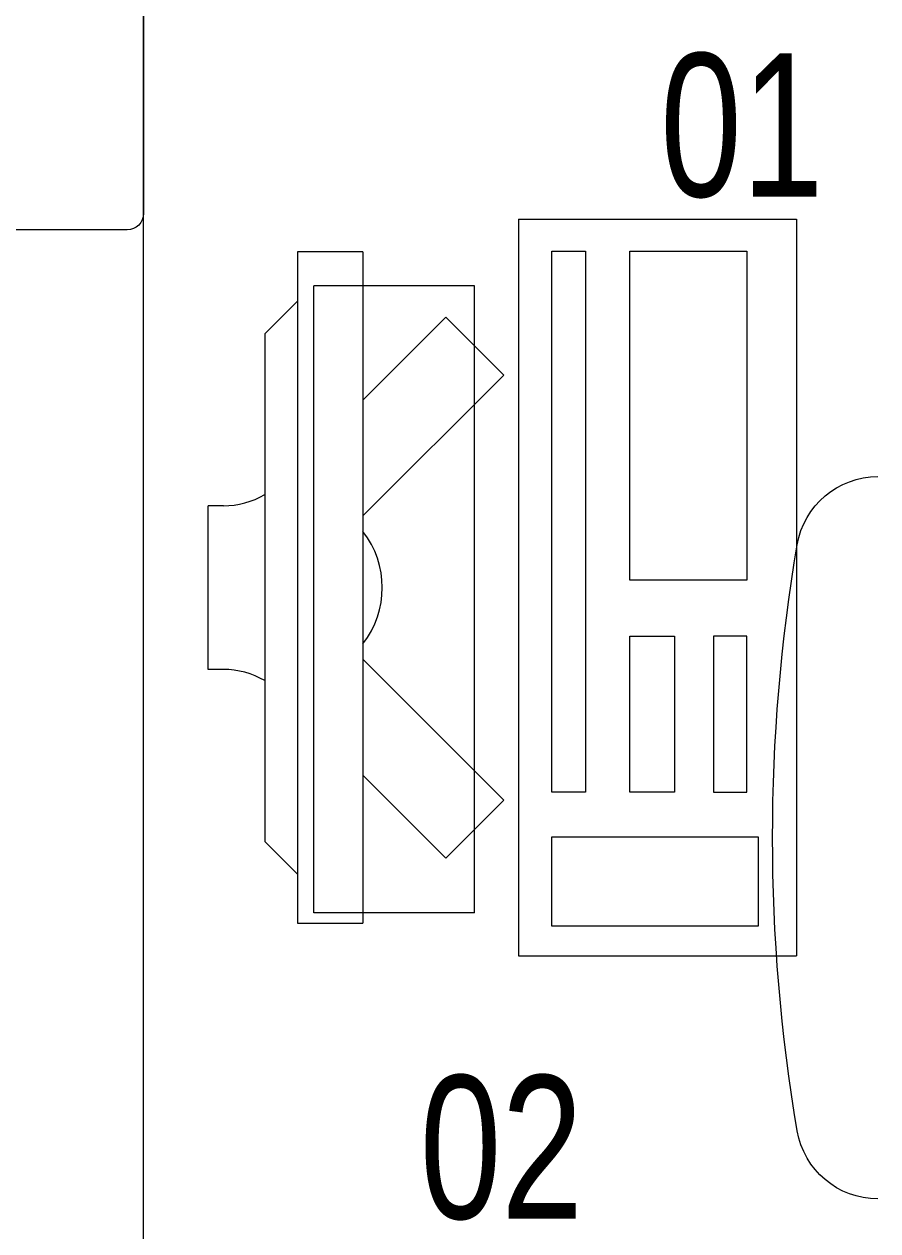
# Model space of a CAD drawing. Header units: millimetres. Extents: x -160614 to 59925, y -157025 to 0.
# Drawn here: x -52786 to -52264, y -99969 to -99232 of the extents above; entities that cross this region are included whole.
import ezdxf

# ---------------------------------------------------------------- set-up
doc = ezdxf.new("R2010")
doc.units = ezdxf.units.MM
doc.header["$LTSCALE"] = 8
doc.layers.get('0').update_dxf_attribs({"color": 9, "lineweight": 5})
for name, color, linetype, lineweight in [('72_EGR_EQP_TAG', 9, 'Continuous', 5), ('LOADING', 9, 'Continuous', 5), ('SANIT', 9, 'Continuous', 5), ('Walls', 9, 'Continuous', 5)]:
    doc.layers.add(name, color=color, linetype=linetype, lineweight=lineweight)
doc.layers.get('0').off()
doc.layers.get('0').freeze()
doc.styles.add('X3G_ENTITY_257CFD', font='swisscl.ttf', dxfattribs={"height": 200})

# ---------------------------------------------------------------- blocks, each defined once
blk = doc.blocks.new('WC manta')
at = {"layer": 'SANIT'}
for p, q in [((-0.12, 0.19), (0.41, 0.19)), ((-0.13, 0.18), (-0.13, -0.18)), ((0.109, 0.18), (0.109, -0.18)), ((0.239, 0.13), (0.41, 0.13)), ((0.209, 0.1), (0.209, -0.1)), ((0.229, 0.1), (0.229, -0.1)), ((0.05, 0.09), (0.05, -0.09)), ((0.29554, 0.05099), (0.35809, 0.03932)), ((-0.18, 0), (0.65, 0)), ((0.29554, -0.05099), (0.35809, -0.03932)), ((0.239, -0.13), (0.41, -0.13)), ((-0.12, -0.19), (0.41, -0.19))]:
    blk.add_line(p, q, dxfattribs=at)
for centre, radius in [((0.159, 0.07525), 0.01), ((-0.04, 0), 0.02), ((0.159, -0.07525), 0.01)]:
    blk.add_circle(centre, radius, dxfattribs=at)
for centre, radius, start, end in [((-0.12, 0.18), 0.01, 90, 180), ((-0.05, 0.09), 0.1, 0, 90), ((0.119, 0.18), 0.01, 90, 180), ((0.41, 0), 0.19, 270, 90), ((0.239, 0.1), 0.03, 90, 180), ((0.259, 0.1), 0.03, 90, 180), ((0.31466, 0), 0.13, 270, 90), ((0.41, 0), 0.13, 270, 90), ((0.28821, 0.01167), 0.04, 79.42885, 141.52497), ((0.32714, 0.00441), 0.04, 79.42885, 166.41759), ((0.35075, 0), 0.04, 280.57115, 79.42885), ((0.30289, 0), 0.05876, 141.52497, 218.47503), ((0.34538, 0), 0.05876, 166.41759, 193.58241), ((0.32714, -0.00441), 0.04, 193.58241, 280.57115), ((0.28821, -0.01167), 0.04, 218.47503, 280.57115), ((-0.05, -0.09), 0.1, 270, 0), ((0.239, -0.1), 0.03, 180, 270), ((0.259, -0.1), 0.03, 180, 270), ((-0.12, -0.18), 0.01, 180, 270), ((0.119, -0.18), 0.01, 180, 270)]:
    blk.add_arc(centre, radius, start, end, dxfattribs=at)
blk = doc.blocks.new('ITCWLS1-P')
at = {"layer": 'LOADING'}
for p, q in [((-0.17, 0.45), (-0.17, 0)), ((-0.17, 0.45), (0, 0.45)), ((0, 0.45), (0, 0)), ((-0.26509, 0.43, 0), (-0.30509, 0.43, 0)), ((-0.30509, 0.43, 0), (-0.30509, 0.02, 0)), ((-0.26509, 0.43, 0), (-0.26509, 0.02, 0)), ((-0.14957, 0.43047), (-0.12914, 0.43047)), ((-0.12914, 0.43047), (-0.12914, 0.40893)), ((-0.197, 0.40939), (-0.295, 0.40939)), ((-0.295, 0.02639), (-0.295, 0.40939)), ((-0.197, 0.02639), (-0.197, 0.40939)), ((-0.32509, 0.38, 0), (-0.30509, 0.4, 0)), ((-0.32509, 0.38, 0), (-0.32509, 0.07, 0)), ((-0.35032, 0.275), (-0.35961, 0.275)), ((-0.35961, 0.175), (-0.35961, 0.275)), ((-0.35032, 0.175), (-0.35961, 0.175)), ((-0.32509, 0.07, 0), (-0.30509, 0.05, 0)), ((-0.197, 0.02639), (-0.295, 0.02639)), ((-0.30509, 0.02, 0), (-0.26509, 0.02, 0)), ((-0.17, 0), (0, 0))]:
    blk.add_line(p, q, dxfattribs=at)
at = {"layer": 'LOADING', "extrusion": (2.48281e-10, 3.18408e-10, -1)}
for p, q in [((-0.26509, 0.33952), (-0.21443, 0.39019)), ((-0.17907, 0.35483), (-0.21443, 0.39019)), ((-0.26509, 0.26881), (-0.17907, 0.35483))]:
    blk.add_line(p, q, dxfattribs=at)
at = {"layer": 'LOADING', "extrusion": (2.48281e-10, -3.18408e-10, -1)}
for p, q in [((-0.26509, 0.18119), (-0.17907, 0.09517)), ((-0.26509, 0.11048), (-0.21443, 0.05981)), ((-0.17907, 0.09517), (-0.21443, 0.05981))]:
    blk.add_line(p, q, dxfattribs=at)
at = {"layer": 'LOADING'}
for points in [[(-0.12914, 0.40893), (-0.12914, 0.09996), (-0.14957, 0.09996), (-0.14957, 0.43047)], [(-0.14957, 0.09997), (-0.14957, 0.09997), (-0.14957, 0.09997), (-0.14957, 0.09997), (-0.14957, 0.09997), (-0.14957, 0.09997), (-0.14957, 0.09997), (-0.14957, 0.09997), (-0.14957, 0.09997)], [(-0.14957, 0.09997), (-0.14957, 0.09997), (-0.14957, 0.09997), (-0.14957, 0.09997), (-0.14957, 0.09997), (-0.14957, 0.09997), (-0.14957, 0.09997), (-0.14957, 0.09997), (-0.14957, 0.09997), (-0.14957, 0.09997), (-0.14957, 0.09997), (-0.14957, 0.09997), (-0.14957, 0.09997), (-0.14957, 0.09997), (-0.14957, 0.09997), (-0.14957, 0.09997), (-0.14957, 0.09997), (-0.14957, 0.09997)], [(-0.14957, 0.09996), (-0.14957, 0.09996), (-0.14957, 0.09996), (-0.14957, 0.09996), (-0.14957, 0.09996), (-0.14957, 0.09996), (-0.14957, 0.09996), (-0.14957, 0.09996), (-0.14957, 0.09996), (-0.14957, 0.09996)], [(-0.14957, 0.09996), (-0.14957, 0.09996), (-0.14957, 0.09996), (-0.14957, 0.09996), (-0.14957, 0.09996), (-0.14957, 0.09996), (-0.14957, 0.09996)], [(-0.14957, 0.09997), (-0.14957, 0.09997), (-0.14957, 0.09997), (-0.14957, 0.09997), (-0.14957, 0.09997), (-0.14957, 0.09997), (-0.14957, 0.09997), (-0.14957, 0.09997), (-0.14957, 0.09997), (-0.14957, 0.09997)], [(-0.14957, 0.09997), (-0.14957, 0.09997), (-0.14957, 0.09997), (-0.14957, 0.09997), (-0.14957, 0.09997), (-0.14957, 0.09997), (-0.14957, 0.09997), (-0.14957, 0.09997), (-0.14957, 0.09997), (-0.14957, 0.09997), (-0.14957, 0.09997), (-0.14957, 0.09997), (-0.14957, 0.09997), (-0.14957, 0.09997), (-0.14957, 0.09997)], [(-0.14957, 0.09997), (-0.14957, 0.09997), (-0.14957, 0.09997), (-0.14957, 0.09997), (-0.14957, 0.09997), (-0.14957, 0.09997), (-0.14957, 0.09997), (-0.14957, 0.09997), (-0.14957, 0.09997), (-0.14957, 0.09997)], [(-0.14957, 0.09997), (-0.14957, 0.09997), (-0.14957, 0.09997), (-0.14957, 0.09997), (-0.14957, 0.09997), (-0.14957, 0.09997), (-0.14957, 0.09997), (-0.14957, 0.09997), (-0.14957, 0.09997), (-0.14957, 0.09997)], [(-0.14957, 0.09996), (-0.14957, 0.09996), (-0.14957, 0.09996), (-0.14957, 0.09996), (-0.14957, 0.09996), (-0.14957, 0.09996), (-0.14957, 0.09996), (-0.14957, 0.09996), (-0.14957, 0.09996), (-0.14957, 0.09996), (-0.14957, 0.09996), (-0.14957, 0.09996), (-0.14957, 0.09996), (-0.14957, 0.09996), (-0.14957, 0.09996), (-0.14957, 0.09996), (-0.14957, 0.09996), (-0.14957, 0.09996), (-0.14957, 0.09997), (-0.14957, 0.09997), (-0.14957, 0.09997), (-0.14957, 0.09997), (-0.14957, 0.09997), (-0.14957, 0.09997), (-0.14957, 0.09997), (-0.14957, 0.09997), (-0.14957, 0.09997), (-0.14957, 0.09997), (-0.14957, 0.09997), (-0.14957, 0.09997), (-0.14957, 0.09997), (-0.14957, 0.09997), (-0.14956, 0.09997), (-0.14956, 0.09997), (-0.14956, 0.09997), (-0.14956, 0.09996), (-0.14956, 0.09996), (-0.14956, 0.09996), (-0.14956, 0.09996), (-0.14956, 0.09996), (-0.14956, 0.09996), (-0.14956, 0.09996), (-0.14956, 0.09996), (-0.14956, 0.09996), (-0.14956, 0.09996), (-0.14956, 0.09996), (-0.14956, 0.09996), (-0.14956, 0.09996), (-0.14957, 0.09996), (-0.14957, 0.09996), (-0.14957, 0.09996), (-0.14957, 0.09996), (-0.14957, 0.09996), (-0.14957, 0.09996)], [(-0.14957, 0.09996), (-0.14957, 0.09996), (-0.14957, 0.09996), (-0.14957, 0.09996), (-0.14957, 0.09996), (-0.14957, 0.09996), (-0.14957, 0.09996), (-0.14957, 0.09996), (-0.14957, 0.09996), (-0.14957, 0.09996), (-0.14957, 0.09997), (-0.14957, 0.09997), (-0.14957, 0.09997), (-0.14957, 0.09996), (-0.14957, 0.09996), (-0.14957, 0.09996), (-0.14957, 0.09996), (-0.14957, 0.09996), (-0.14957, 0.09996), (-0.14957, 0.09997), (-0.14957, 0.09997), (-0.14957, 0.09997), (-0.14957, 0.09997), (-0.14957, 0.09997), (-0.14957, 0.09997), (-0.14957, 0.09997), (-0.14957, 0.09997), (-0.14957, 0.09997), (-0.14957, 0.09997), (-0.14957, 0.09997), (-0.14957, 0.09997), (-0.14957, 0.09997), (-0.14957, 0.09997), (-0.14957, 0.09997), (-0.14957, 0.09997), (-0.14957, 0.09997), (-0.14957, 0.09997), (-0.14957, 0.09997), (-0.14957, 0.09997), (-0.14957, 0.09997), (-0.14957, 0.09997), (-0.14957, 0.09997), (-0.14957, 0.09997), (-0.14957, 0.09997), (-0.14957, 0.09997), (-0.14957, 0.09997), (-0.14957, 0.09997), (-0.14957, 0.09997), (-0.14957, 0.09997), (-0.14957, 0.09997), (-0.14957, 0.09997), (-0.14957, 0.09997), (-0.14957, 0.09997), (-0.14957, 0.09997), (-0.14957, 0.09997), (-0.14957, 0.09997), (-0.14957, 0.09997), (-0.14957, 0.09997), (-0.14957, 0.09997), (-0.14957, 0.09997), (-0.14957, 0.09997), (-0.14957, 0.09997), (-0.14957, 0.09997), (-0.14957, 0.09997), (-0.14957, 0.09997), (-0.14957, 0.09997), (-0.14957, 0.09997), (-0.14957, 0.09997), (-0.14957, 0.09997), (-0.14957, 0.09997), (-0.14957, 0.09997), (-0.14957, 0.09997), (-0.14957, 0.09997), (-0.14957, 0.09997), (-0.14957, 0.09997), (-0.14957, 0.09997), (-0.14957, 0.09997), (-0.14957, 0.09997), (-0.14957, 0.09997), (-0.14957, 0.09997), (-0.14956, 0.09997), (-0.14957, 0.09997), (-0.14957, 0.09997), (-0.14957, 0.09997), (-0.14957, 0.09997), (-0.14956, 0.09997), (-0.14957, 0.09997), (-0.14957, 0.09997), (-0.14957, 0.09997), (-0.14957, 0.09997), (-0.14957, 0.09997), (-0.14957, 0.09997), (-0.14957, 0.09997), (-0.14957, 0.09997), (-0.14957, 0.09997), (-0.14957, 0.09997), (-0.14956, 0.09997), (-0.14957, 0.09996), (-0.14957, 0.09996), (-0.14957, 0.09996), (-0.14956, 0.09996), (-0.14957, 0.09996), (-0.14957, 0.09996), (-0.14957, 0.09996), (-0.14957, 0.09996), (-0.14957, 0.09996), (-0.14957, 0.09996), (-0.14957, 0.09996), (-0.14957, 0.09996), (-0.14957, 0.09996), (-0.14957, 0.09996)], [(-0.14957, 0.09996), (-0.14957, 0.09996), (-0.14957, 0.09996), (-0.14957, 0.09996), (-0.14957, 0.09996), (-0.14957, 0.09996), (-0.14957, 0.09996), (-0.14957, 0.09996)], [(-0.14957, 0.09996), (-0.14957, 0.09996), (-0.14957, 0.09996), (-0.14957, 0.09996), (-0.14957, 0.09996), (-0.14957, 0.09996), (-0.14957, 0.09996), (-0.14957, 0.09996), (-0.14957, 0.09996), (-0.14957, 0.09996), (-0.14957, 0.09996), (-0.14957, 0.09996), (-0.14957, 0.09996), (-0.14957, 0.09996), (-0.14957, 0.09996), (-0.14957, 0.09996), (-0.14957, 0.09996), (-0.14957, 0.09996), (-0.14957, 0.09996), (-0.14957, 0.09996), (-0.14957, 0.09996), (-0.14957, 0.09996), (-0.14957, 0.09996), (-0.14957, 0.09996), (-0.14957, 0.09996), (-0.14957, 0.09996), (-0.14957, 0.09996), (-0.14957, 0.09996), (-0.14957, 0.09996), (-0.14957, 0.09996), (-0.14957, 0.09996), (-0.14957, 0.09996), (-0.14957, 0.09996), (-0.14957, 0.09996), (-0.14957, 0.09996), (-0.14957, 0.09996), (-0.14957, 0.09996), (-0.14957, 0.09996), (-0.14957, 0.09996), (-0.14957, 0.09996), (-0.14957, 0.09996), (-0.14957, 0.09996), (-0.14957, 0.09996), (-0.14957, 0.09996), (-0.14957, 0.09996), (-0.14957, 0.09996), (-0.14957, 0.09996), (-0.14957, 0.09996), (-0.14956, 0.09996), (-0.14956, 0.09996), (-0.14956, 0.09996), (-0.14956, 0.09996), (-0.14957, 0.09996), (-0.14957, 0.09996), (-0.14957, 0.09996), (-0.14957, 0.09996), (-0.14957, 0.09996), (-0.14957, 0.09996), (-0.14956, 0.09996), (-0.14957, 0.09996), (-0.14957, 0.09996), (-0.14957, 0.09996), (-0.14957, 0.09996), (-0.14957, 0.09996), (-0.14957, 0.09996), (-0.14957, 0.09996), (-0.14957, 0.09996), (-0.14957, 0.09996), (-0.14957, 0.09996), (-0.14956, 0.09996), (-0.14956, 0.09996), (-0.14957, 0.09996), (-0.14957, 0.09996), (-0.14957, 0.09996), (-0.14957, 0.09996), (-0.14957, 0.09996), (-0.14957, 0.09996), (-0.14957, 0.09996), (-0.14957, 0.09996), (-0.14957, 0.09996), (-0.14957, 0.09996), (-0.14957, 0.09996), (-0.14957, 0.09996), (-0.14957, 0.09996), (-0.14957, 0.09996), (-0.14957, 0.09996), (-0.14957, 0.09996), (-0.14957, 0.09996), (-0.14957, 0.09996)], [(-0.14957, 0.09996), (-0.14957, 0.09996), (-0.14957, 0.09996), (-0.14957, 0.09996), (-0.14957, 0.09996), (-0.14957, 0.09996), (-0.14957, 0.09996), (-0.14957, 0.09996), (-0.14957, 0.09996), (-0.14957, 0.09996), (-0.14957, 0.09996), (-0.14957, 0.09996)], [(-0.14957, 0.09996), (-0.14957, 0.09996), (-0.14956, 0.09996), (-0.14956, 0.09996), (-0.14956, 0.09996), (-0.14956, 0.09996), (-0.14957, 0.09996)], [(-0.14957, 0.09996), (-0.14957, 0.09996), (-0.14957, 0.09996), (-0.14957, 0.09996), (-0.14957, 0.09996), (-0.14957, 0.09996), (-0.14957, 0.09996), (-0.14957, 0.09996), (-0.14957, 0.09996), (-0.14956, 0.09996), (-0.14956, 0.09996), (-0.14956, 0.09996), (-0.14956, 0.09996), (-0.14956, 0.09996), (-0.14956, 0.09996), (-0.14956, 0.09996), (-0.14957, 0.09996)]]:
    blk.add_lwpolyline(points, dxfattribs=at)
for points in [[(-0.1019, 0.43047), (-0.03039, 0.43047), (-0.03039, 0.22944), (-0.1019, 0.22944)], [(-0.1019, 0.19536), (-0.07466, 0.19536), (-0.07466, 0.09996), (-0.1019, 0.09996)], [(-0.03039, 0.19536), (-0.05082, 0.19536), (-0.05082, 0.09996), (-0.03039, 0.09996)], [(-0.14956, 0.09996), (-0.14956, 0.09996), (-0.14956, 0.09996), (-0.14956, 0.09996), (-0.14956, 0.09996), (-0.14956, 0.09996), (-0.14956, 0.09996), (-0.14956, 0.09996), (-0.14957, 0.09996), (-0.14957, 0.09996), (-0.14957, 0.09996), (-0.14957, 0.09996), (-0.14957, 0.09996), (-0.14957, 0.09996), (-0.14957, 0.09996), (-0.14957, 0.09996), (-0.14957, 0.09996), (-0.14957, 0.09996), (-0.14957, 0.09996), (-0.14957, 0.09996), (-0.14957, 0.09996), (-0.14957, 0.09996), (-0.14957, 0.09996), (-0.14957, 0.09996), (-0.14957, 0.09996), (-0.14957, 0.09996), (-0.14957, 0.09996), (-0.14957, 0.09996), (-0.14957, 0.09996), (-0.14957, 0.09996), (-0.14957, 0.09996), (-0.14957, 0.09996), (-0.14957, 0.09996), (-0.14957, 0.09996), (-0.14957, 0.09996), (-0.14957, 0.09996), (-0.14957, 0.09996), (-0.14957, 0.09996), (-0.14957, 0.09996), (-0.14957, 0.09996), (-0.14957, 0.09996), (-0.14957, 0.09996), (-0.14957, 0.09996), (-0.14957, 0.09996), (-0.14957, 0.09996), (-0.14957, 0.09996), (-0.14957, 0.09996), (-0.14957, 0.09996), (-0.14957, 0.09996), (-0.14957, 0.09996), (-0.14957, 0.09996), (-0.14957, 0.09996), (-0.14957, 0.09996), (-0.14957, 0.09996), (-0.14957, 0.09996), (-0.14957, 0.09996), (-0.14957, 0.09996), (-0.14956, 0.09996), (-0.14956, 0.09996), (-0.14956, 0.09996), (-0.14956, 0.09996), (-0.14956, 0.09996), (-0.14956, 0.09996), (-0.14956, 0.09996), (-0.14956, 0.09996), (-0.14956, 0.09996), (-0.14956, 0.09996), (-0.14956, 0.09996), (-0.14956, 0.09996), (-0.14956, 0.09996), (-0.14956, 0.09996), (-0.14956, 0.09996), (-0.14956, 0.09996), (-0.14956, 0.09996), (-0.14956, 0.09996), (-0.14956, 0.09996), (-0.14956, 0.09996), (-0.14956, 0.09996), (-0.14956, 0.09996), (-0.14956, 0.09996), (-0.14956, 0.09996), (-0.14956, 0.09996), (-0.14956, 0.09996), (-0.14956, 0.09996), (-0.14956, 0.09996), (-0.14956, 0.09996), (-0.14956, 0.09996), (-0.14956, 0.09996), (-0.14956, 0.09996), (-0.14957, 0.09996), (-0.14957, 0.09996), (-0.14957, 0.09996), (-0.14957, 0.09996), (-0.14957, 0.09996), (-0.14957, 0.09996), (-0.14957, 0.09996), (-0.14957, 0.09996), (-0.14957, 0.09996), (-0.14957, 0.09996), (-0.14957, 0.09996), (-0.14957, 0.09996), (-0.14957, 0.09996), (-0.14957, 0.09996), (-0.14957, 0.09996), (-0.14957, 0.09996), (-0.14957, 0.09996), (-0.14957, 0.09996), (-0.14957, 0.09996), (-0.14957, 0.09996), (-0.14957, 0.09996), (-0.14957, 0.09996), (-0.14957, 0.09996), (-0.14957, 0.09996), (-0.14957, 0.09996), (-0.14957, 0.09996), (-0.14957, 0.09996), (-0.14957, 0.09996), (-0.14957, 0.09996), (-0.14957, 0.09996), (-0.14957, 0.09996), (-0.14957, 0.09996), (-0.14957, 0.09996), (-0.14957, 0.09996), (-0.14957, 0.09996), (-0.14957, 0.09996), (-0.14957, 0.09996), (-0.14957, 0.09996), (-0.14957, 0.09996), (-0.14957, 0.09996), (-0.14957, 0.09996), (-0.14957, 0.09996), (-0.14957, 0.09996), (-0.14957, 0.09996), (-0.14957, 0.09996), (-0.14957, 0.09996), (-0.14957, 0.09996), (-0.14957, 0.09996), (-0.14957, 0.09996), (-0.14957, 0.09996), (-0.14957, 0.09996), (-0.14957, 0.09996), (-0.14957, 0.09996), (-0.14957, 0.09996), (-0.14957, 0.09996), (-0.14957, 0.09996), (-0.14957, 0.09996), (-0.14957, 0.09996), (-0.14957, 0.09996), (-0.14957, 0.09996), (-0.14957, 0.09996), (-0.14957, 0.09996), (-0.14957, 0.09996), (-0.14957, 0.09996), (-0.14957, 0.09996), (-0.14956, 0.09996), (-0.14956, 0.09996), (-0.14956, 0.09996), (-0.14956, 0.09996), (-0.14956, 0.09996), (-0.14956, 0.09996), (-0.14956, 0.09996), (-0.14956, 0.09996), (-0.14956, 0.09996), (-0.14956, 0.09996), (-0.14956, 0.09996), (-0.14956, 0.09996), (-0.14956, 0.09996), (-0.14956, 0.09996), (-0.14956, 0.09996), (-0.14956, 0.09996), (-0.14956, 0.09996), (-0.14956, 0.09996), (-0.14956, 0.09996), (-0.14956, 0.09996), (-0.14956, 0.09996), (-0.14956, 0.09996), (-0.14956, 0.09996), (-0.14956, 0.09996), (-0.14956, 0.09996), (-0.14956, 0.09996), (-0.14956, 0.09996), (-0.14956, 0.09996), (-0.14956, 0.09996), (-0.14956, 0.09996), (-0.14956, 0.09996), (-0.14956, 0.09996), (-0.14956, 0.09996), (-0.14956, 0.09996), (-0.14956, 0.09996), (-0.14956, 0.09996), (-0.14956, 0.09996), (-0.14956, 0.09996), (-0.14956, 0.09996), (-0.14956, 0.09996), (-0.14956, 0.09996), (-0.14956, 0.09996), (-0.14956, 0.09996), (-0.14956, 0.09996), (-0.14956, 0.09996), (-0.14956, 0.09996), (-0.14956, 0.09996), (-0.14957, 0.09996), (-0.14957, 0.09996), (-0.14957, 0.09996), (-0.14957, 0.09996), (-0.14957, 0.09996), (-0.14957, 0.09996), (-0.14957, 0.09996), (-0.14957, 0.09996), (-0.14957, 0.09996), (-0.14957, 0.09996), (-0.14957, 0.09996), (-0.14957, 0.09996), (-0.14957, 0.09996), (-0.14957, 0.09996), (-0.14957, 0.09996), (-0.14957, 0.09996), (-0.14957, 0.09996), (-0.14957, 0.09996), (-0.14957, 0.09996), (-0.14957, 0.09996), (-0.14957, 0.09996), (-0.14957, 0.09996), (-0.14957, 0.09996), (-0.14957, 0.09996), (-0.14957, 0.09996), (-0.14957, 0.09996), (-0.14957, 0.09996), (-0.14957, 0.09996), (-0.14957, 0.09996), (-0.14957, 0.09996), (-0.14957, 0.09996), (-0.14957, 0.09996), (-0.14957, 0.09996), (-0.14957, 0.09996), (-0.14956, 0.09996), (-0.14956, 0.09996), (-0.14956, 0.09996), (-0.14956, 0.09996), (-0.14956, 0.09996), (-0.14956, 0.09996), (-0.14956, 0.09996), (-0.14956, 0.09996), (-0.14956, 0.09996), (-0.14956, 0.09996), (-0.14956, 0.09996), (-0.14956, 0.09996), (-0.14956, 0.09996), (-0.14956, 0.09996), (-0.14956, 0.09996), (-0.14956, 0.09996), (-0.14956, 0.09996), (-0.14956, 0.09996), (-0.14956, 0.09996), (-0.14956, 0.09996), (-0.14956, 0.09996), (-0.14956, 0.09996), (-0.14956, 0.09996), (-0.14956, 0.09996), (-0.14956, 0.09996), (-0.14956, 0.09996), (-0.14956, 0.09996), (-0.14956, 0.09996), (-0.14956, 0.09996), (-0.14956, 0.09996), (-0.14956, 0.09996), (-0.14956, 0.09996), (-0.14956, 0.09996), (-0.14956, 0.09996), (-0.14956, 0.09996), (-0.14956, 0.09996), (-0.14956, 0.09996), (-0.14956, 0.09996), (-0.14956, 0.09996), (-0.14956, 0.09996), (-0.14956, 0.09996), (-0.14956, 0.09996)], [(-0.14957, 0.09996), (-0.14957, 0.09996), (-0.14957, 0.09996), (-0.14957, 0.09996), (-0.14957, 0.09996), (-0.14957, 0.09996), (-0.14957, 0.09996), (-0.14957, 0.09996), (-0.14957, 0.09996), (-0.14957, 0.09996), (-0.14957, 0.09996), (-0.14957, 0.09996), (-0.14957, 0.09996), (-0.14957, 0.09996), (-0.14957, 0.09996), (-0.14957, 0.09996), (-0.14957, 0.09996), (-0.14957, 0.09996), (-0.14957, 0.09996), (-0.14957, 0.09996), (-0.14957, 0.09996), (-0.14957, 0.09996), (-0.14957, 0.09996), (-0.14957, 0.09996), (-0.14957, 0.09996), (-0.14957, 0.09996), (-0.14957, 0.09996), (-0.14957, 0.09996), (-0.14957, 0.09996), (-0.14957, 0.09996), (-0.14957, 0.09996), (-0.14957, 0.09996), (-0.14957, 0.09996), (-0.14957, 0.09996), (-0.14957, 0.09996), (-0.14957, 0.09996), (-0.14957, 0.09996), (-0.14957, 0.09996), (-0.14957, 0.09996), (-0.14957, 0.09996), (-0.14957, 0.09996), (-0.14957, 0.09996), (-0.14957, 0.09996), (-0.14957, 0.09996), (-0.14957, 0.09996), (-0.14957, 0.09996), (-0.14957, 0.09996), (-0.14957, 0.09996), (-0.14957, 0.09996), (-0.14957, 0.09996), (-0.14957, 0.09996), (-0.14957, 0.09996), (-0.14957, 0.09996), (-0.14957, 0.09996), (-0.14957, 0.09996), (-0.14957, 0.09996), (-0.14957, 0.09996), (-0.14957, 0.09996), (-0.14957, 0.09996), (-0.14957, 0.09996), (-0.14957, 0.09996), (-0.14957, 0.09996), (-0.14957, 0.09996), (-0.14957, 0.09996), (-0.14957, 0.09996), (-0.14957, 0.09996), (-0.14957, 0.09996), (-0.14957, 0.09996), (-0.14957, 0.09996), (-0.14957, 0.09996), (-0.14957, 0.09996), (-0.14957, 0.09996), (-0.14957, 0.09996), (-0.14957, 0.09996), (-0.14957, 0.09996), (-0.14957, 0.09996), (-0.14957, 0.09996), (-0.14957, 0.09996), (-0.14957, 0.09996), (-0.14957, 0.09996), (-0.14957, 0.09996), (-0.14957, 0.09996), (-0.14957, 0.09996), (-0.14957, 0.09996), (-0.14957, 0.09996), (-0.14957, 0.09996), (-0.14957, 0.09996), (-0.14957, 0.09996), (-0.14957, 0.09996), (-0.14957, 0.09996), (-0.14957, 0.09996), (-0.14957, 0.09996), (-0.14957, 0.09996), (-0.14957, 0.09996), (-0.14957, 0.09996), (-0.14957, 0.09996), (-0.14957, 0.09996), (-0.14957, 0.09996), (-0.14957, 0.09996), (-0.14957, 0.09996), (-0.14957, 0.09996), (-0.14957, 0.09996), (-0.14957, 0.09996), (-0.14957, 0.09996), (-0.14957, 0.09996), (-0.14957, 0.09996), (-0.14957, 0.09996), (-0.14957, 0.09996), (-0.14957, 0.09996), (-0.14957, 0.09996), (-0.14957, 0.09996), (-0.14957, 0.09996), (-0.14957, 0.09996), (-0.14957, 0.09996), (-0.14957, 0.09996), (-0.14957, 0.09996), (-0.14957, 0.09996), (-0.14957, 0.09996), (-0.14957, 0.09996), (-0.14957, 0.09996), (-0.14957, 0.09996), (-0.14957, 0.09996), (-0.14957, 0.09996), (-0.14957, 0.09996), (-0.14957, 0.09996), (-0.14957, 0.09996), (-0.14957, 0.09996), (-0.14957, 0.09996), (-0.14957, 0.09996), (-0.14957, 0.09996), (-0.14957, 0.09996), (-0.14957, 0.09996), (-0.14957, 0.09996), (-0.14957, 0.09996), (-0.14957, 0.09996), (-0.14957, 0.09996), (-0.14957, 0.09996), (-0.14957, 0.09996), (-0.14957, 0.09996), (-0.14957, 0.09996), (-0.14957, 0.09996), (-0.14957, 0.09996), (-0.14957, 0.09996), (-0.14957, 0.09996), (-0.14957, 0.09996), (-0.14957, 0.09996), (-0.14957, 0.09996), (-0.14957, 0.09996), (-0.14957, 0.09996), (-0.14957, 0.09996), (-0.14957, 0.09996), (-0.14957, 0.09996), (-0.14957, 0.09996), (-0.14957, 0.09996), (-0.14957, 0.09996), (-0.14957, 0.09996), (-0.14957, 0.09996), (-0.14957, 0.09996), (-0.14957, 0.09996), (-0.14957, 0.09996), (-0.14957, 0.09996), (-0.14957, 0.09996), (-0.14957, 0.09996), (-0.14957, 0.09996), (-0.14957, 0.09996), (-0.14957, 0.09996), (-0.14957, 0.09996), (-0.14957, 0.09996), (-0.14957, 0.09996), (-0.14957, 0.09996), (-0.14957, 0.09996), (-0.14957, 0.09996), (-0.14957, 0.09996), (-0.14957, 0.09996), (-0.14957, 0.09996), (-0.14957, 0.09996), (-0.14957, 0.09996), (-0.14957, 0.09996), (-0.14957, 0.09996), (-0.14957, 0.09996), (-0.14957, 0.09996), (-0.14957, 0.09996), (-0.14957, 0.09996), (-0.14957, 0.09996), (-0.14957, 0.09996), (-0.14957, 0.09996), (-0.14957, 0.09996), (-0.14957, 0.09996), (-0.14957, 0.09996), (-0.14957, 0.09996), (-0.14957, 0.09996), (-0.14957, 0.09996), (-0.14957, 0.09996), (-0.14957, 0.09996), (-0.14957, 0.09996), (-0.14957, 0.09996), (-0.14957, 0.09996), (-0.14957, 0.09996), (-0.14957, 0.09996), (-0.14957, 0.09996), (-0.14957, 0.09996), (-0.14957, 0.09996), (-0.14957, 0.09996), (-0.14957, 0.09996), (-0.14957, 0.09996), (-0.14957, 0.09996), (-0.14957, 0.09996), (-0.14957, 0.09996), (-0.14957, 0.09996), (-0.14957, 0.09996), (-0.14957, 0.09996), (-0.14957, 0.09996), (-0.14957, 0.09996), (-0.14957, 0.09996)], [(-0.14957, 0.09996), (-0.14957, 0.09996), (-0.14957, 0.09996), (-0.14957, 0.09996), (-0.14957, 0.09996), (-0.14957, 0.09996), (-0.14957, 0.09996), (-0.14957, 0.09996), (-0.14957, 0.09996), (-0.14957, 0.09996), (-0.14957, 0.09996), (-0.14957, 0.09996), (-0.14957, 0.09996), (-0.14957, 0.09996), (-0.14957, 0.09996), (-0.14957, 0.09996), (-0.14957, 0.09996), (-0.14957, 0.09996), (-0.14957, 0.09996), (-0.14957, 0.09996), (-0.14957, 0.09996), (-0.14957, 0.09996), (-0.14957, 0.09996), (-0.14957, 0.09996), (-0.14957, 0.09996), (-0.14957, 0.09996), (-0.14957, 0.09996), (-0.14957, 0.09996), (-0.14957, 0.09996), (-0.14957, 0.09996), (-0.14957, 0.09996), (-0.14957, 0.09996), (-0.14957, 0.09996), (-0.14957, 0.09996), (-0.14957, 0.09996), (-0.14957, 0.09996), (-0.14957, 0.09996), (-0.14957, 0.09996), (-0.14957, 0.09996), (-0.14957, 0.09996), (-0.14957, 0.09996), (-0.14957, 0.09996), (-0.14957, 0.09996), (-0.14957, 0.09996), (-0.14957, 0.09996), (-0.14957, 0.09996), (-0.14957, 0.09996), (-0.14957, 0.09996), (-0.14957, 0.09996), (-0.14957, 0.09996), (-0.14957, 0.09996), (-0.14957, 0.09996), (-0.14957, 0.09996), (-0.14957, 0.09996), (-0.14957, 0.09996), (-0.14957, 0.09996), (-0.14957, 0.09996), (-0.14957, 0.09996), (-0.14957, 0.09996), (-0.14957, 0.09996), (-0.14957, 0.09996), (-0.14957, 0.09996), (-0.14957, 0.09996), (-0.14957, 0.09996), (-0.14957, 0.09996), (-0.14957, 0.09996), (-0.14957, 0.09996), (-0.14957, 0.09996), (-0.14957, 0.09996), (-0.14957, 0.09996), (-0.14957, 0.09996), (-0.14957, 0.09996), (-0.14957, 0.09996), (-0.14957, 0.09996), (-0.14957, 0.09996), (-0.14957, 0.09996), (-0.14957, 0.09996), (-0.14957, 0.09996), (-0.14957, 0.09996), (-0.14957, 0.09996), (-0.14957, 0.09996), (-0.14957, 0.09996), (-0.14957, 0.09996), (-0.14957, 0.09996), (-0.14957, 0.09996), (-0.14957, 0.09996), (-0.14957, 0.09996), (-0.14957, 0.09996), (-0.14957, 0.09996), (-0.14957, 0.09996), (-0.14957, 0.09996), (-0.14957, 0.09996), (-0.14957, 0.09996), (-0.14957, 0.09996), (-0.14957, 0.09996), (-0.14957, 0.09996), (-0.14957, 0.09996), (-0.14957, 0.09996), (-0.14957, 0.09996), (-0.14957, 0.09996), (-0.14957, 0.09996), (-0.14957, 0.09996), (-0.14957, 0.09996), (-0.14957, 0.09996), (-0.14957, 0.09996), (-0.14957, 0.09996), (-0.14957, 0.09996), (-0.14957, 0.09996), (-0.14957, 0.09996), (-0.14957, 0.09996), (-0.14957, 0.09996), (-0.14957, 0.09996), (-0.14957, 0.09996), (-0.14957, 0.09996), (-0.14957, 0.09996), (-0.14957, 0.09996), (-0.14957, 0.09996), (-0.14957, 0.09996), (-0.14957, 0.09996), (-0.14957, 0.09996), (-0.14957, 0.09996), (-0.14957, 0.09996), (-0.14957, 0.09996), (-0.14957, 0.09996), (-0.14957, 0.09996), (-0.14957, 0.09996), (-0.14957, 0.09996), (-0.14957, 0.09996), (-0.14957, 0.09996), (-0.14957, 0.09996), (-0.14957, 0.09996), (-0.14957, 0.09996), (-0.14957, 0.09996), (-0.14957, 0.09996), (-0.14957, 0.09996), (-0.14957, 0.09996), (-0.14957, 0.09996), (-0.14957, 0.09996), (-0.14957, 0.09996), (-0.14957, 0.09996), (-0.14957, 0.09996), (-0.14957, 0.09996), (-0.14957, 0.09996), (-0.14957, 0.09996), (-0.14957, 0.09996), (-0.14957, 0.09996), (-0.14957, 0.09996), (-0.14957, 0.09996), (-0.14957, 0.09996), (-0.14957, 0.09996), (-0.14957, 0.09996), (-0.14957, 0.09996), (-0.14957, 0.09996), (-0.14957, 0.09996), (-0.14957, 0.09996), (-0.14957, 0.09996), (-0.14957, 0.09996), (-0.14957, 0.09996), (-0.14957, 0.09996), (-0.14957, 0.09996), (-0.14957, 0.09996), (-0.14957, 0.09996), (-0.14957, 0.09996), (-0.14957, 0.09996), (-0.14957, 0.09996), (-0.14957, 0.09996), (-0.14957, 0.09996), (-0.14957, 0.09996), (-0.14957, 0.09996), (-0.14957, 0.09996), (-0.14957, 0.09996), (-0.14957, 0.09996), (-0.14957, 0.09996), (-0.14957, 0.09996), (-0.14957, 0.09996), (-0.14957, 0.09996), (-0.14957, 0.09996), (-0.14957, 0.09996), (-0.14957, 0.09996), (-0.14957, 0.09996), (-0.14957, 0.09996), (-0.14957, 0.09996), (-0.14957, 0.09996), (-0.14957, 0.09996), (-0.14957, 0.09996), (-0.14957, 0.09996), (-0.14957, 0.09996), (-0.14957, 0.09996), (-0.14957, 0.09996), (-0.14957, 0.09996), (-0.14957, 0.09996), (-0.14957, 0.09996), (-0.14957, 0.09996), (-0.14957, 0.09996), (-0.14957, 0.09996), (-0.14957, 0.09996), (-0.14957, 0.09996), (-0.14957, 0.09996), (-0.14957, 0.09996), (-0.14957, 0.09996), (-0.14957, 0.09996), (-0.14957, 0.09996), (-0.14957, 0.09996), (-0.14957, 0.09996), (-0.14957, 0.09996), (-0.14957, 0.09996), (-0.14957, 0.09996), (-0.14957, 0.09996), (-0.14957, 0.09996), (-0.14957, 0.09996), (-0.14957, 0.09996), (-0.14957, 0.09996), (-0.14957, 0.09996), (-0.14957, 0.09996), (-0.14957, 0.09996), (-0.14957, 0.09996), (-0.14957, 0.09996), (-0.14957, 0.09996), (-0.14957, 0.09996)], [(-0.14957, 0.0727), (-0.02358, 0.0727), (-0.02358, 0.01818), (-0.14957, 0.01818)]]:
    blk.add_lwpolyline(points, close=True, dxfattribs=at)
for centre, radius, start, end in [((-0.35032, 0.325), 0.05, 270, 300.30934), ((-0.3089, 0.225), 0.05564, 321.94311, 38.05689), ((-0.35032, 0.125), 0.05, 59.69066, 90)]:
    blk.add_arc(centre, radius, start, end, dxfattribs=at)
blk = doc.blocks.new('GF21018-P')
for centre, radius, start, end in [((-0.0001, -0.52948), 1.06948, 80.36712, 99.63288), ((-0.1707, 0.47563), 0.05, 99.63288, 180), ((0.17049, 0.47563), 0.05, 0, 80.36712)]:
    blk.add_arc(centre, radius, start, end)
blk = doc.blocks.new('1stF')
at = {"layer": 'Walls', "color": 9}
blk.add_line((-52712.78, -101584.99, 0.1), (-52712.78, -98022.61, 0.1), dxfattribs=at)
at = {"layer": 'LOADING', "color": 9, "extrusion": (8.01373e-06, 1.93988e-16, 1), "xscale": 1000.000000000011, "yscale": 1000.000000000011, "zscale": 1000.000000000011}
blk.add_blockref('ITCWLS1-P', (-52313.58, -99801.14, -0.42), dxfattribs=at)
at = {"layer": 'LOADING', "color": 9, "extrusion": (7.77426e-06, 2.24021e-05, 1), "xscale": -1000, "yscale": 1000.000000000001, "zscale": 1000, "rotation": 90.00141075505213}
blk.add_blockref('GF21018-P', (-51788.3, -99729.04, -2.63), dxfattribs=at)
at = {"layer": 'SANIT', "color": 9, "xscale": -999.9999999999995, "yscale": 999.9999999999995, "zscale": 999.9999999999995}
blk.add_blockref('WC manta', (-52842.78, -99167.61, 0.1), dxfattribs=at)
at = {"layer": '72_EGR_EQP_TAG', "color": 9, "char_height": 87.473, "attachment_point": 2, "style": 'X3G_ENTITY_257CFD'}
for s, insert in [('01', (-52347.09, -99249.8, 0)), ('02', (-52494.05, -99874.12, 0))]:
    blk.add_mtext(s, dxfattribs=dict(at, insert=insert))

msp = doc.modelspace()

# ---------------------------------------------------------------- block references
at = {"layer": '72_EGR_EQP_TAG'}
msp.add_blockref('1stF', (0, 0), dxfattribs=at)

doc.saveas('drawing.dxf')
